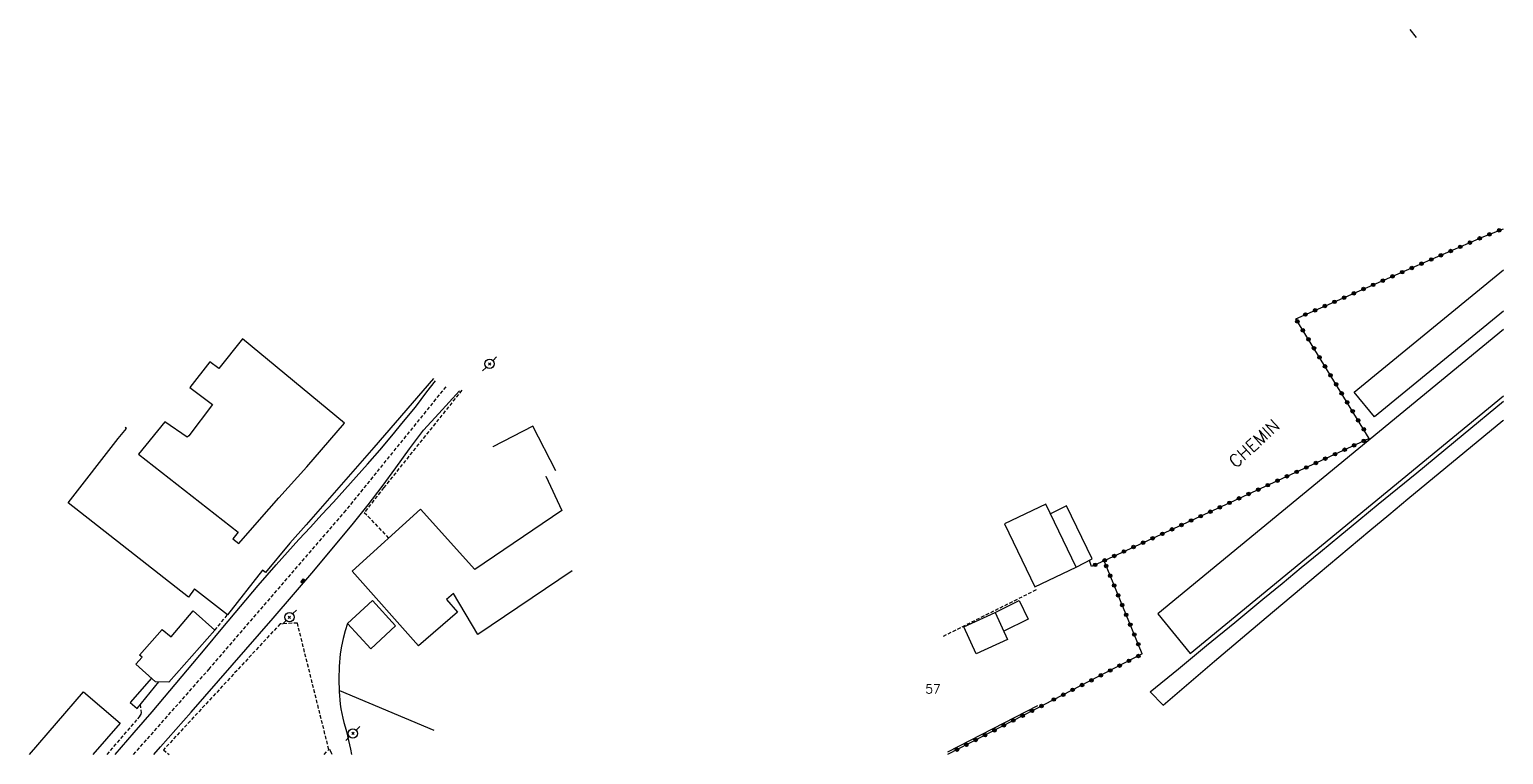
# Model space of a CAD drawing. Header units: millimetres. Extents: x 113000 to 114000, y 153000 to 154000.
# Drawn here: x 113790.7 to 114000, y 153000 to 153102.9 of the extents above; entities that cross this region are included whole.
import ezdxf
from ezdxf.enums import TextEntityAlignment as Align

# ---------------------------------------------------------------- set-up
doc = ezdxf.new("R2010")
doc.units = ezdxf.units.MM
doc.linetypes.add('DASHED', pattern=[0.75, 0.5, -0.25])
doc.layers.get('0').update_dxf_attribs({"linetype": 'CONTINUOUS'})
for name, color, linetype in [('W0001', 6, 'DASHED'), ('W0008', 7, 'CONTINUOUS'), ('W0017', 7, 'CONTINUOUS'), ('W0071', 7, 'CONTINUOUS'), ('W0101', 7, 'CONTINUOUS'), ('W0104', 1, 'CONTINUOUS'), ('W0112', 1, 'DASHED'), ('W0303', 7, 'CONTINUOUS'), ('W0323', 7, 'CONTINUOUS'), ('W0401', 7, 'CONTINUOUS'), ('W0473', 7, 'CONTINUOUS'), ('W0989', 7, 'CONTINUOUS'), ('W0991', 7, 'CONTINUOUS')]:
    doc.layers.add(name, color=color, linetype=linetype)
doc.styles.get("Standard").update_dxf_attribs({"font": 'romans.shx', "width": 0.85})

# ---------------------------------------------------------------- blocks, each defined once
blk = doc.blocks.new('T401')
for p, q in [((-0.3, 0.3), (0, 0.3)), ((-0.3, -0.25), (-0.3, 0.3)), ((-0.3, 0.15), (0, 0.15)), ((-0.3, 0), (0, 0)), ((0, 0.3), (0, -0.25)), ((-0.3, -0.15), (0, -0.15)), ((-0.3, -0.25), (-0.3, -0.3)), ((-0.3, -0.3), (0, -0.3)), ((0, -0.3), (0, -0.25))]:
    blk.add_line(p, q)
blk = doc.blocks.new('T473')
for p, q in [((-0.166667, 0.166667), (0.166667, -0.166667)), ((-0.166667, -0.166667), (0.166667, 0.166667)), ((0.500001, 0.500001), (1.000002, 1.000002)), ((-1.000002, -1.000002), (-0.500001, -0.500001))]:
    blk.add_line(p, q)
blk.add_ellipse((0, 0), major_axis=(0.471405, 0.471405), ratio=1, start_param=5.4977871438, end_param=11.780972451)
blk = doc.blocks.new('t323o')
at = {"color": 0, "linetype": 'Continuous'}
for radius in [0.25, 0.15]:
    blk.add_circle((0, 0), radius, dxfattribs=at)

msp = doc.modelspace()

# ---------------------------------------------------------------- linework, layer by layer
at = {"layer": 'W0001'}
msp.add_lwpolyline([(113805.5, 153000), (113816.2, 153012.11), (113835.39, 153034.34), (113849.95, 153052.3)], dxfattribs=at)
at = {"layer": 'W0008'}
for points in [[(113802.88, 153000), (113805.58, 153003.1), (113808.13, 153006.05), (113810.65, 153009.03), (113813.15, 153012.02), (113815.65, 153015.02), (113818.15, 153018.01), (113820.66, 153021), (113823.19, 153023.97), (113825.74, 153026.91), (113827.34, 153028.72), (113828.96, 153030.5), (113830.59, 153032.28), (113832.22, 153034.05), (113833.86, 153035.82), (113835.49, 153037.6), (113837.1, 153039.39), (113838.7, 153041.2), (113840.43, 153043.2), (113842.14, 153045.23), (113843.83, 153047.28), (113845.51, 153049.32), (113847.14, 153051.46), (113848.34, 153053.06)], [(113808.35, 153000), (113809.32, 153001.09), (113813.66, 153006.01), (113819.49, 153012.66), (113825.31, 153019.33), (113831.07, 153026.05), (113836.73, 153032.85), (113838.78, 153035.43), (113840.77, 153038.05), (113842.72, 153040.71), (113844.67, 153043.37), (113846.63, 153046.02), (113848.85, 153048.42), (113851.78, 153051.62)]]:
    msp.add_lwpolyline(points, dxfattribs=at)
at = {"layer": 'W0017'}
for points in [[(113835.87, 153018.6), (113835.52, 153017.54), (113835.23, 153016.48), (113835, 153015.39), (113834.84, 153014.3), (113834.68, 153012.51), (113834.63, 153010.71), (113834.68, 153008.92), (113834.83, 153007.13), (113834.92, 153006.48), (113835.04, 153005.83), (113835.19, 153005.18), (113835.36, 153004.55), (113835.54, 153003.91), (113835.71, 153003.28), (113835.87, 153002.64), (113836.01, 153002), (113836.27, 153000.75), (113836.43, 153000)], [(113833.67, 153000), (113833.63, 153000.11), (113833.36, 153000.71)]]:
    msp.add_lwpolyline(points, dxfattribs=at)
at = {"layer": 'W0071'}
for points in [[(113949.85, 153008.88), (113953.84, 153012.17), (113957.83, 153015.46), (113961.83, 153018.75), (113965.82, 153022.04), (113968.55, 153024.29), (113971.29, 153026.53), (113974.02, 153028.78), (113976.75, 153031.02), (113979.48, 153033.26), (113982.22, 153035.51), (113984.95, 153037.75), (113987.68, 153040), (113994.26, 153045.41), (114000, 153050.13)], [(114000, 153047.44), (113999.91, 153047.37), (113997.21, 153045.14), (113994.51, 153042.91), (113991.81, 153040.69), (113989.1, 153038.46), (113986.41, 153036.23), (113983.71, 153033.99), (113981.02, 153031.75), (113973.66, 153025.58), (113966.31, 153019.4), (113958.98, 153013.19), (113951.67, 153006.97)], [(113951.68, 153006.98), (113949.85, 153008.88)]]:
    msp.add_lwpolyline(points, dxfattribs=at)
at = {"layer": 'W0101'}
msp.add_lwpolyline([(113816.32, 153055.75), (113813.49, 153052.07), (113816.71, 153049.67), (113813.32, 153045.21), (113813.09, 153045.05), (113809.94, 153047.23), (113806.21, 153042.65), (113820.36, 153031.54), (113819.58, 153030.6), (113820.44, 153029.93), (113820.43, 153029.93), (113823.38, 153033.31), (113826.13, 153036.43), (113830.07, 153040.84), (113835.44, 153047.02), (113820.97, 153059), (113817.58, 153054.81)], close=True, dxfattribs=at)
for points in [[(113848.09, 153053.38), (113839.6, 153043.58), (113829.98, 153032.62), (113827.69, 153029.98), (113824.2, 153025.85), (113823.8, 153026.18), (113818.82, 153019.81), (113814.15, 153023.46), (113814.15, 153023.5), (113813.28, 153022.35), (113796.18, 153035.74), (113803.3, 153044.83), (113804.47, 153046.27), (113804.29, 153046.41)], [(113862.17, 153046.58), (113856.51, 153043.67), (113856.51, 153043.67)], [(113865.44, 153040.27), (113862.17, 153046.58)], [(113824.2, 153025.85), (113823.8, 153026.18)]]:
    msp.add_lwpolyline(points, dxfattribs=at)
at = {"layer": 'W0104'}
for points in [[(114000, 153062.91), (113981.69, 153047.92), (113978.8, 153051.45), (114000, 153068.81)], [(114000, 153060.34), (113950.9, 153019.95), (113955.52, 153014.33)], [(113955.52, 153014.33), (114000, 153050.93)], [(113864, 153039.52), (113866.29, 153034.61), (113853.92, 153026.27)], [(113864, 153039.52), (113864, 153039.52)], [(113939.33, 153026.61), (113941.61, 153027.75), (113937.93, 153035.28), (113935.68, 153034.17)], [(113845.94, 153015.41), (113836.52, 153026.03), (113846.24, 153034.8)], [(113846.24, 153034.8), (113853.92, 153026.27)], [(113867.75, 153026.07), (113854.39, 153017.04), (113850.93, 153022.87), (113849.91, 153022.01), (113851.47, 153020.18), (113845.94, 153015.41)], [(113927.81, 153020.16), (113931.21, 153021.86), (113932.52, 153019.23), (113929.03, 153017.52)], [(113808.02, 153010.84), (113804.98, 153007.37), (113805.98, 153006.52), (113809.05, 153010.3)], [(113790.71, 153000), (113798.4, 153008.91), (113803.56, 153004.46)], [(113803.56, 153004.46), (113799.71, 153000)]]:
    msp.add_lwpolyline(points, dxfattribs=at)
for points in [[(113939.33, 153026.61), (113935.02, 153035.55), (113929.16, 153032.72), (113933.47, 153023.79)], [(113817.04, 153017.65), (113810.47, 153010.25), (113808.62, 153010.32), (113805.8, 153012.8), (113806.73, 153013.82), (113806.33, 153014.09), (113809.55, 153017.74), (113810.84, 153016.7), (113813.94, 153020.4)], [(113842.7, 153018.26), (113839.17, 153015.01), (113835.87, 153018.6), (113839.39, 153021.84)], [(113925.14, 153014.28), (113923.37, 153018.12), (113927.81, 153020.16), (113929.58, 153016.33)]]:
    msp.add_lwpolyline(points, close=True, dxfattribs=at)
at = {"layer": 'W0112'}
for points in [[(113852.09, 153051.69), (113840.99, 153037.86)], [(113840.99, 153037.86), (113838.25, 153034.36), (113841.7, 153030.7)], [(113933.62, 153023.35), (113920.28, 153016.68)], [(113828.74, 153018.66), (113826.29, 153018.54), (113809.73, 153000.66), (113810.55, 153000)], [(113817.04, 153017.65), (113818.82, 153019.81)], [(113832.57, 153000), (113833.21, 153000.72), (113828.74, 153018.66)], [(113806.08, 153005.04), (113806.35, 153005.37), (113806.62, 153005.86), (113806.45, 153007.1)], [(113801.72, 153000), (113806.08, 153005.04)]]:
    msp.add_lwpolyline(points, dxfattribs=at)
at = {"layer": 'W0303'}
for points in [[(113848.18, 153003.4), (113834.76, 153009.04)], [(113933.84, 153006.93), (113921.06, 153000.32)]]:
    msp.add_lwpolyline(points, dxfattribs=at)
at = {"layer": 'W0323'}
for points in [[(113986.7, 153102.9), (113987.61, 153101.75)], [(113970.5, 153061.85), (113987.41, 153069.25), (113997.2, 153073.52), (114000, 153074.63)], [(113980.94, 153044.87), (113970.5, 153061.85)], [(113980.94, 153044.87), (113943.28, 153027.5), (113941.5, 153026.68), (113941.2, 153027.55)], [(113948.71, 153014.27), (113943.28, 153027.5)], [(113948.71, 153014.27), (113934.82, 153007.11)], [(113934.82, 153007.11), (113921.06, 153000)]]:
    msp.add_lwpolyline(points, dxfattribs=at)

# ---------------------------------------------------------------- block references
for p, rotation in [((113999.39, 153074.39), 21.61989278426082), ((113995.24, 153072.66), 23.57685169941067), ((113996.61, 153073.26), 23.57685169941067), ((113998, 153073.84), 21.61989278426082), ((113989.74, 153070.26), 23.57685169941067), ((113991.11, 153070.86), 23.57685169941067), ((113992.49, 153071.46), 23.57685169941067), ((113993.86, 153072.06), 23.57685169941067), ((113985.61, 153068.46), 23.64128772411359), ((113986.99, 153069.06), 23.64128772411359), ((113988.36, 153069.66), 23.57685169941067), ((113980.12, 153066.06), 23.64128772411359), ((113981.49, 153066.66), 23.64128772411359), ((113982.87, 153067.26), 23.64128772411359), ((113984.24, 153067.86), 23.64128772411359), ((113976, 153064.25), 23.64128772411359), ((113977.37, 153064.85), 23.64128772411359), ((113978.74, 153065.45), 23.64128772411359), ((113971.87, 153062.45), 23.64128772411359), ((113973.25, 153063.05), 23.64128772411359), ((113974.62, 153063.65), 23.64128772411359), ((113970.72, 153061.48), 121.6107043589912), ((113971.51, 153060.2), 121.6107043589912), ((113972.3, 153058.93), 121.6107043589912), ((113973.08, 153057.65), 121.6107043589912), ((113973.87, 153056.37), 121.6107043589912), ((113974.65, 153055.09), 121.6107043589912), ((113975.44, 153053.82), 121.6107043589912), ((113976.23, 153052.54), 121.6107043589912), ((113977.01, 153051.26), 121.6107043589912), ((113977.8, 153049.98), 121.6107043589912), ((113978.59, 153048.71), 121.6107043589912), ((113979.37, 153047.43), 121.6107043589912), ((113980.16, 153046.15), 121.6107043589912), ((113977.44, 153043.26), 204.7571957811086), ((113978.8, 153043.89), 204.7571957811086), ((113980.16, 153044.51), 204.7571957811086), ((113973.35, 153041.37), 204.7571957811086), ((113974.71, 153042), 204.7571957811086), ((113976.08, 153042.63), 204.7571957811086), ((113967.9, 153038.86), 204.7571957811086), ((113969.26, 153039.49), 204.7571957811086), ((113970.63, 153040.12), 204.7571957811086), ((113971.99, 153040.74), 204.7571957811086), ((113963.82, 153036.98), 204.7571957811086), ((113965.18, 153037.6), 204.7571957811086), ((113966.54, 153038.23), 204.7571957811086), ((113959.73, 153035.09), 204.7571957811086), ((113961.09, 153035.72), 204.7571957811086), ((113962.45, 153036.35), 204.7571957811086), ((113954.28, 153032.58), 204.7571957811086), ((113955.64, 153033.21), 204.7571957811086), ((113957.01, 153033.83), 204.7571957811086), ((113958.37, 153034.46), 204.7571957811086), ((113950.19, 153030.69), 204.7571957811086), ((113951.56, 153031.32), 204.7571957811086), ((113952.92, 153031.95), 204.7571957811086), ((113946.11, 153028.81), 204.7571957811086), ((113947.47, 153029.44), 204.7571957811086), ((113948.83, 153030.07), 204.7571957811086), ((113942.02, 153026.92), 204.8423891056835), ((113943.38, 153027.55), 204.7571957811086), ((113943.58, 153026.76), 112.325679681774), ((113944.75, 153028.18), 204.7571957811086), ((113944.15, 153025.37), 112.325679681774), ((113944.72, 153023.98), 112.325679681774), ((113945.29, 153022.59), 112.325679681774), ((113945.86, 153021.21), 112.325679681774), ((113946.43, 153019.82), 112.325679681774), ((113947, 153018.43), 112.325679681774), ((113947.57, 153017.04), 112.325679681774), ((113948.14, 153015.66), 112.325679681774), ((113948.16, 153013.98), 207.2750830190489), ((113944.16, 153011.92), 207.2750830190489), ((113945.49, 153012.61), 207.2750830190489), ((113946.82, 153013.29), 207.2750830190489), ((113940.16, 153009.86), 207.2750830190489), ((113941.49, 153010.54), 207.2750830190489), ((113942.82, 153011.23), 207.2750830190489), ((113936.16, 153007.8), 207.2750830190489), ((113937.49, 153008.48), 207.2750830190489), ((113938.82, 153009.17), 207.2750830190489), ((113931.72, 153005.51), 207.3163356945599), ((113933.06, 153006.2), 207.3163356945599), ((113934.39, 153006.88), 207.3163356945599), ((113927.73, 153003.44), 207.3163356945599), ((113929.06, 153004.13), 207.3163356945599), ((113930.39, 153004.82), 207.3163356945599), ((113923.73, 153001.38), 207.3163356945599), ((113925.06, 153002.07), 207.3163356945599), ((113926.39, 153002.75), 207.3163356945599), ((113922.39, 153000.69), 207.3163356945599)]:
    msp.add_blockref('t323o', p, dxfattribs=dict(at, rotation=rotation))
at = {"layer": 'W0401', "rotation": 319.5911187191547}
msp.add_blockref('T401', (113829.67, 153024.53), dxfattribs=at)
at = {"layer": 'W0473'}
for p in [(113856.04, 153055.44), (113827.62, 153019.49), (113836.62, 153002.99)]:
    msp.add_blockref('T473', p, dxfattribs=at)

# ---------------------------------------------------------------- texts
at = {"layer": 'W0989'}
msp.add_text('CHEMIN', height=1.75, rotation=42.6371, dxfattribs=at).set_placement((113964.59, 153044.16), align=Align.MIDDLE_CENTER)
at = {"layer": 'W0991'}
msp.add_text('57', height=1.25, dxfattribs=at).set_placement((113918.99, 153009.3), align=Align.MIDDLE_CENTER)

doc.saveas('drawing.dxf')
